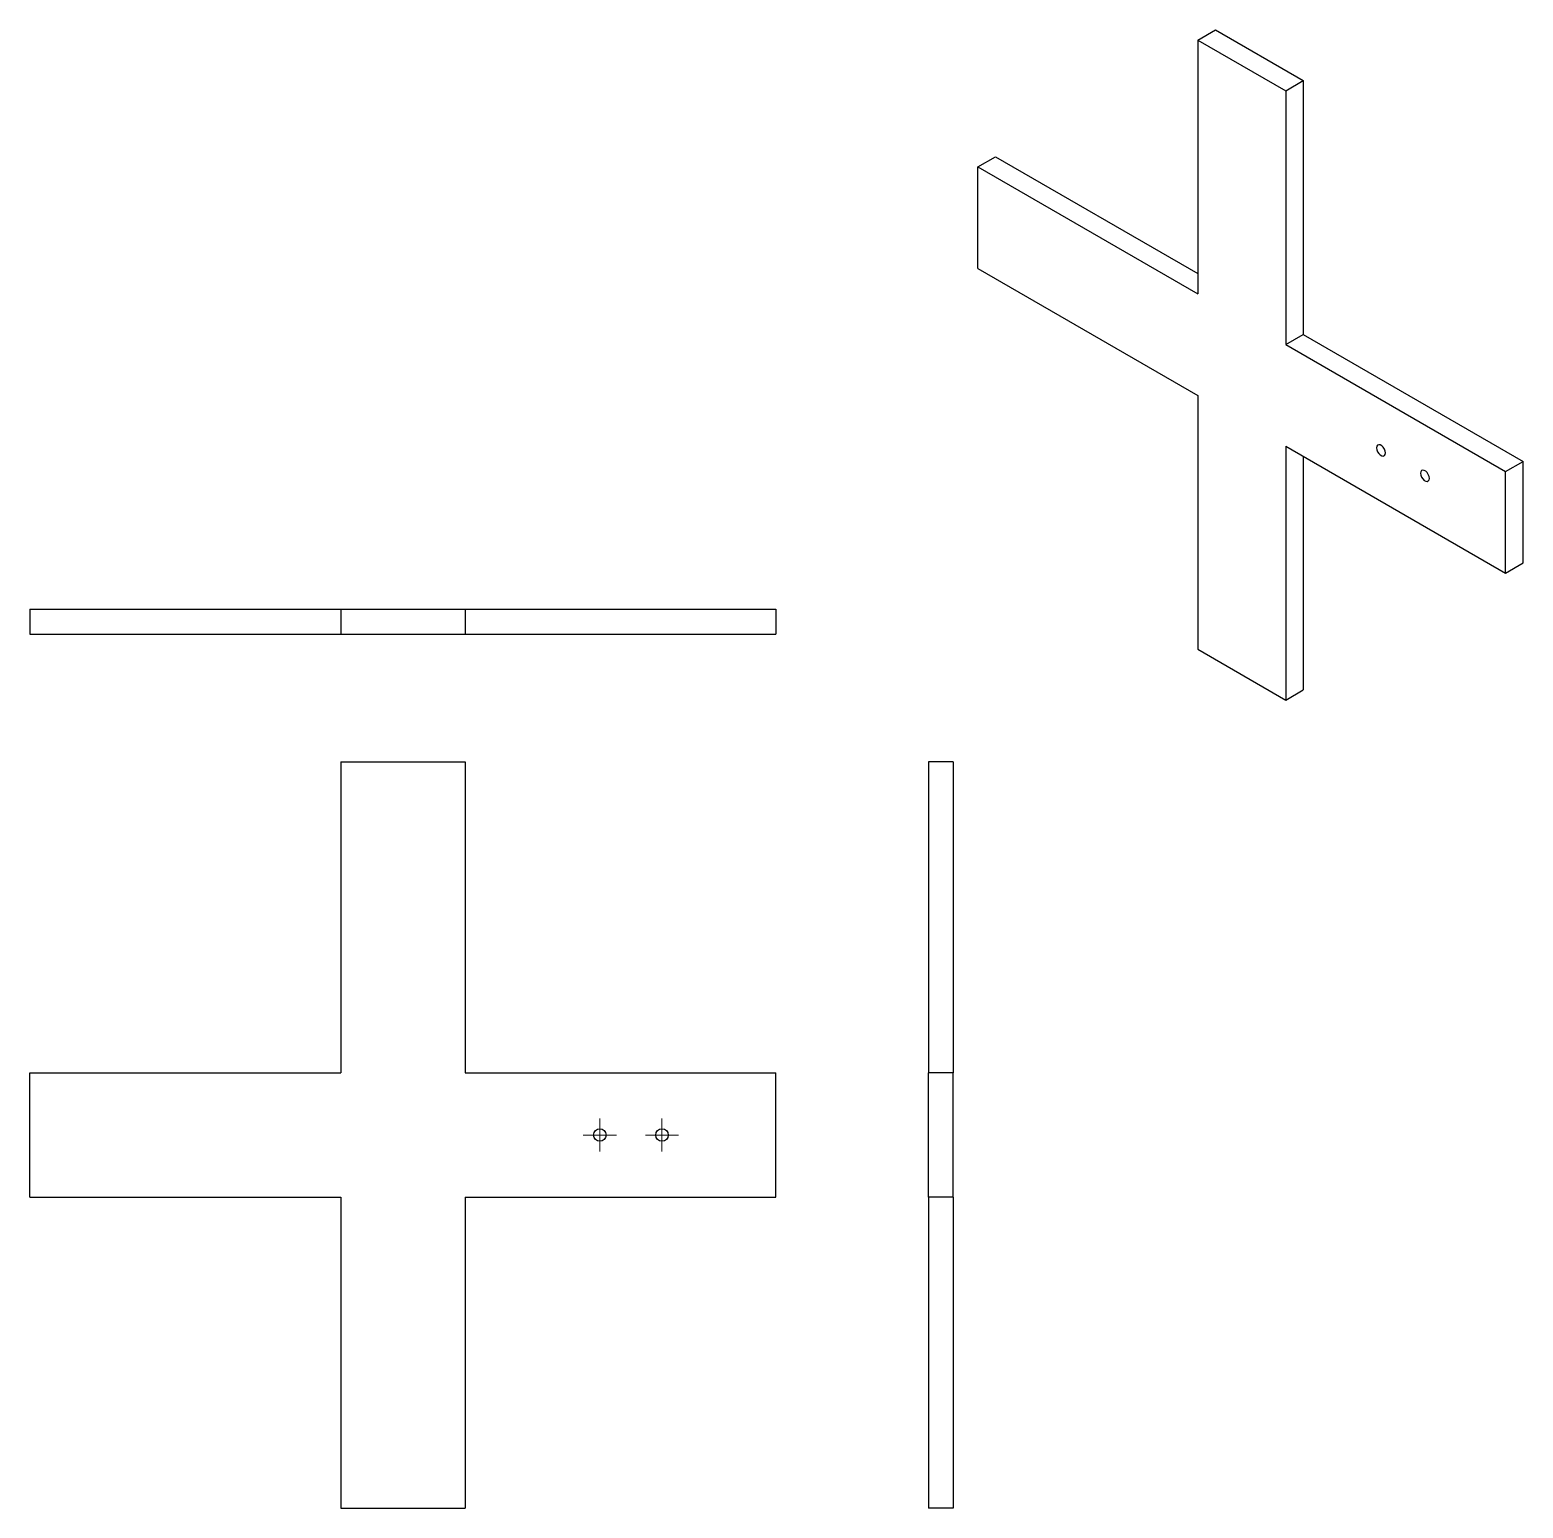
# Model space of a CAD drawing. Header units: millimetres. Extents: x 42 to 403, y -12 to 344.
import ezdxf

# ---------------------------------------------------------------- set-up
doc = ezdxf.new("R2010")
doc.units = ezdxf.units.MM

# ---------------------------------------------------------------- blocks, each defined once
blk = doc.blocks.new('SW_CENTERMARKSYMBOL_0')
at = {"color": 0, "linetype": 'Continuous', "lineweight": 18}
for p, q in [((0, 2.5), (0, 4)), ((-2.5, 0), (-4, 0)), ((0, 0), (-2.5, 0)), ((0, 0), (0, 2.5)), ((0, 0), (0, -2.5)), ((0, 0), (2.5, 0)), ((2.5, 0), (4, 0)), ((0, -2.5), (0, -4))]:
    blk.add_line(p, q, dxfattribs=at)
blk = doc.blocks.new('SW_CENTERMARKSYMBOL_1')
at = {"color": 0, "linetype": 'Continuous', "lineweight": 18}
for p, q in [((0, 2.5), (0, 4)), ((-2.5, 0), (-4, 0)), ((0, 0), (-2.5, 0)), ((0, 0), (0, 2.5)), ((0, 0), (0, -2.5)), ((0, 0), (2.5, 0)), ((2.5, 0), (4, 0)), ((0, -2.5), (0, -4))]:
    blk.add_line(p, q, dxfattribs=at)

msp = doc.modelspace()

# ---------------------------------------------------------------- linework, layer by layer
at = {"color": 7, "linetype": 'Continuous', "lineweight": 25}
for p, q in [((324.18, 341.68), (328.43, 344.13)), ((328.43, 344.13), (349.64, 331.88)), ((324.18, 341.68), (324.18, 280.44)), ((324.18, 341.68), (345.4, 329.43)), ((345.4, 329.43), (349.64, 331.88)), ((349.64, 331.88), (349.64, 270.64)), ((345.4, 329.43), (345.4, 268.19)), ((271.15, 311.05), (275.39, 313.5)), ((275.39, 313.5), (324.18, 285.34)), ((271.15, 286.56), (271.15, 311.05)), ((271.15, 311.05), (324.18, 280.44)), ((271.15, 286.56), (324.18, 255.94)), ((345.4, 268.19), (349.64, 270.64)), ((349.64, 270.64), (402.67, 240.03)), ((345.4, 268.19), (398.43, 237.58)), ((324.18, 255.94), (324.18, 194.7)), ((345.4, 243.7), (398.43, 213.08)), ((345.4, 243.7), (345.4, 182.45)), ((349.64, 241.25), (349.64, 184.9)), ((398.43, 237.58), (402.67, 240.03)), ((402.67, 215.53), (402.67, 240.03)), ((398.43, 213.08), (398.43, 237.58)), ((398.43, 213.08), (402.67, 215.53)), ((42.43, 204.38), (42.43, 198.38)), ((42.43, 204.38), (117.43, 204.38)), ((117.43, 204.38), (117.43, 198.38)), ((117.43, 204.38), (147.43, 204.38)), ((147.43, 204.38), (147.43, 198.38)), ((147.43, 204.38), (222.43, 204.38)), ((222.43, 204.38), (222.43, 198.38)), ((42.43, 198.38), (117.43, 198.38)), ((117.43, 198.38), (147.43, 198.38)), ((147.43, 198.38), (222.43, 198.38)), ((324.18, 194.7), (345.4, 182.45)), ((345.4, 182.45), (349.64, 184.9)), ((117.43, 167.52), (117.43, 92.52)), ((117.43, 167.52), (147.43, 167.52)), ((147.43, 167.52), (147.43, 92.52)), ((265.19, 167.52), (259.19, 167.52)), ((259.19, 167.52), (259.19, 92.52)), ((265.19, 167.52), (265.19, 92.52)), ((42.43, 62.52), (42.43, 92.52)), ((42.43, 92.52), (117.43, 92.52)), ((147.43, 92.52), (222.43, 92.52)), ((222.43, 62.52), (222.43, 92.52)), ((265.19, 92.52), (259.19, 92.52)), ((259.19, 62.52), (259.19, 92.52)), ((265.19, 62.52), (265.19, 92.52)), ((42.43, 62.52), (117.43, 62.52)), ((117.43, 62.52), (117.43, -12.48)), ((147.43, 62.52), (222.43, 62.52)), ((147.43, 62.52), (147.43, -12.48)), ((265.19, 62.52), (259.19, 62.52)), ((259.19, 62.52), (259.19, -12.48)), ((265.19, 62.52), (265.19, -12.48)), ((117.43, -12.48), (147.43, -12.48)), ((265.19, -12.48), (259.19, -12.48))]:
    msp.add_line(p, q, dxfattribs=at)
at = {"color": 7, "linetype": 'Continuous', "lineweight": 25, "flags": 128}
for points in [[(369.44, 242.06), (369.37, 242.52), (369.19, 243), (368.91, 243.43), (368.56, 243.78), (368.19, 243.99), (367.85, 244.04), (367.57, 243.93), (367.38, 243.67), (367.32, 243.29), (367.38, 242.83), (367.57, 242.36), (367.85, 241.92), (368.19, 241.58), (368.56, 241.36), (368.91, 241.31), (369.19, 241.42), (369.37, 241.68), (369.44, 242.06)], [(380.05, 235.94), (379.98, 236.4), (379.8, 236.87), (379.52, 237.31), (379.17, 237.65), (378.8, 237.87), (378.45, 237.92), (378.17, 237.81), (377.99, 237.55), (377.92, 237.17), (377.99, 236.71), (378.17, 236.24), (378.45, 235.8), (378.8, 235.45), (379.17, 235.24), (379.52, 235.19), (379.8, 235.3), (379.98, 235.56), (380.05, 235.94)]]:
    msp.add_lwpolyline(points, dxfattribs=at)
at = {"color": 7, "linetype": 'Continuous', "lineweight": 25}
for centre in [(179.93, 77.52), (194.93, 77.52)]:
    msp.add_circle(centre, 1.5, dxfattribs=at)

# ---------------------------------------------------------------- block references
at = {"color": 7, "linetype": 'Continuous', "lineweight": 18}
for name, p in [('SW_CENTERMARKSYMBOL_0', (179.93, 77.52)), ('SW_CENTERMARKSYMBOL_1', (194.93, 77.52))]:
    msp.add_blockref(name, p, dxfattribs=at)

doc.saveas('drawing.dxf')
